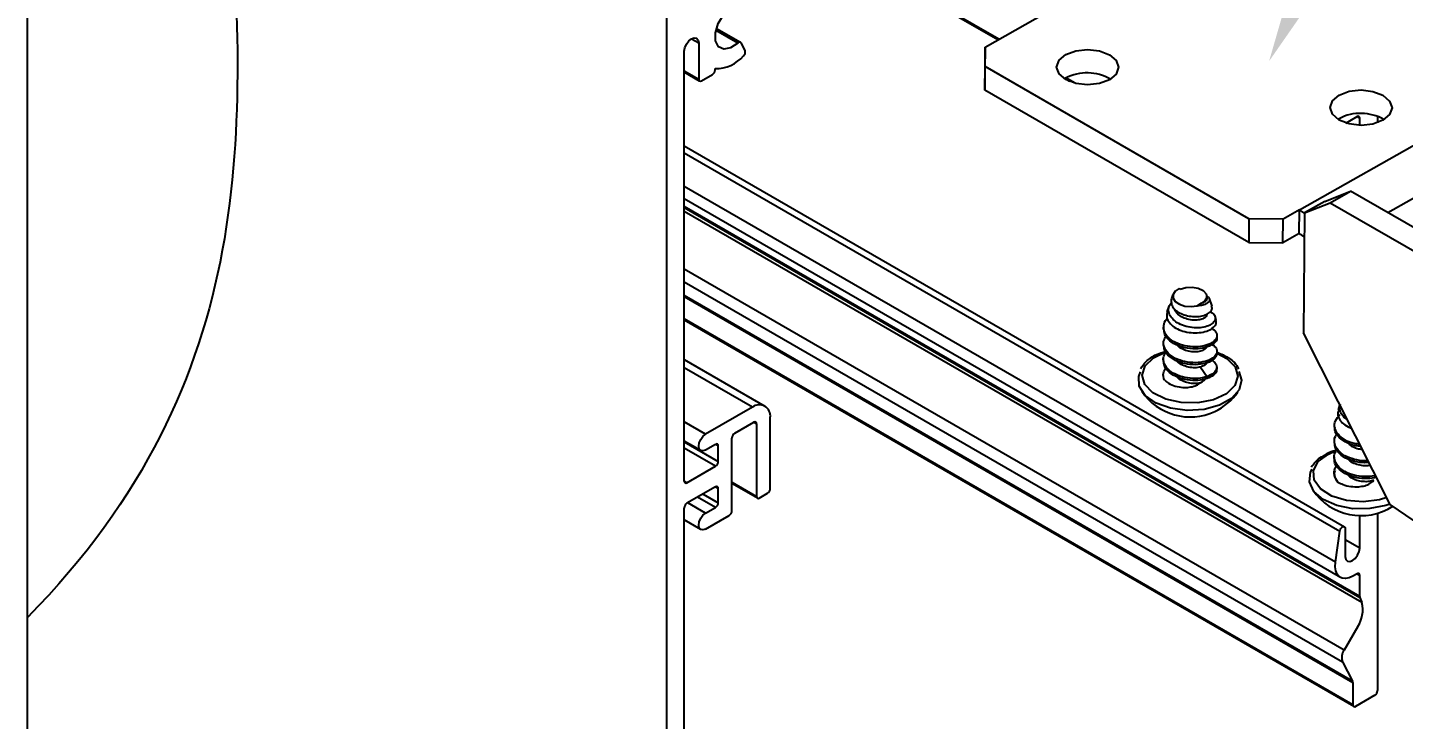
# Model space of a CAD drawing. Extents: x 0 to 12.5, y -12.4 to 0.
# Drawn here: x 0 to 3.558, y -7.511 to -5.722 of the extents above; entities that cross this region are included whole.
import ezdxf
from ezdxf import colors
from ezdxf.entities.mleader import LeaderData, LeaderLine
from ezdxf.math import Vec2, Vec3

# ---------------------------------------------------------------- set-up
doc = ezdxf.new("R2010")
doc.units = 0
doc.header["$LTSCALE"] = 0.5
doc.header["$MEASUREMENT"] = 0
doc.layers.get('Defpoints').update_dxf_attribs({"linetype": 'CONTINUOUS'})
for name, color, linetype in [('Brackets', 181, 'CONTINUOUS'), ('Dimension', 10, 'CONTINUOUS'), ('FAB DWG', 221, 'CONTINUOUS'), ('Hardware', 242, 'CONTINUOUS'), ('Housing', 150, 'CONTINUOUS')]:
    doc.layers.add(name, color=color, linetype=linetype)
doc.layers.add('Text-Unprinted', color=131, linetype='CONTINUOUS', plot=False)
doc.styles.get("Standard").update_dxf_attribs({"font": 'arial.ttf'})
doc.dimstyles.get("Standard").update_dxf_attribs({"dimtxt": 0.18, "dimasz": 0.18, "dimexe": 0.18, "dimexo": 0.0625, "dimgap": 0.09, "dimtad": 0, "dimtih": 1, "dimtoh": 1, "dimdec": 4, "dimzin": 0, "dimdsep": 46, "dimtxsty": 'Standard', "dimcen": 0.09, "dimadec": 0, "dimazin": 0, "dimtfac": 1, "dimtdec": 4, "dimtofl": 0, "dimtmove": 0, "dimatfit": 3, "dimfxl": 1, "dimtolj": 1, "dimtzin": 0, "dimarcsym": 0})

# ---------------------------------------------------------------- blocks, each defined once
blk = doc.blocks.new('*D1')
at = {"layer": 'Defpoints', "color": 0, "transparency": 16777216}
for p in [(1.8389, -4.6455), (2.2246, -5.8809)]:
    blk.add_point(p, dxfattribs=at)
at = {"layer": 'FAB DWG', "color": 0, "lineweight": -2, "transparency": 16777216}
for p, q in [((1.4399, -4.1682), (1.6899, -4.1682)), ((1.6899, -4.1682), (1.7644, -4.4068))]:
    blk.add_line(p, q, dxfattribs=at)
blk.add_arc((2.0317, -5.2632), 0.6471, 96.6003, 118.4069, dxfattribs=at)
at = {"layer": 'FAB DWG', "color": 0, "transparency": 16777216}
blk.add_solid([(1.8041, -4.3944), (1.7246, -4.4193), (1.8389, -4.6455)], dxfattribs=at)
at = {"layer": 'FAB DWG', "color": 0, "transparency": 16777216, "insert": (0.8211, -4.1682), "char_height": 0.25, "attachment_point": 5}
blk.add_mtext('\\A1;%%c0.875', dxfattribs=at)

msp = doc.modelspace()

# ---------------------------------------------------------------- linework, layer by layer
at = {"layer": 'Brackets', "transparency": 16777216}
for p, q in [((2.4758, -5.7721), (3.1828, -5.3711)), ((2.4758, -5.7721), (2.4753, -5.8334)), ((2.4758, -5.8227), (2.4758, -5.7721)), ((2.4753, -5.884), (2.4758, -5.8227)), ((2.4753, -5.8334), (2.4753, -5.884)), ((3.1581, -6.2167), (2.4758, -5.8227)), ((2.6839, -5.8527), (2.682, -5.8538)), ((3.2885, -6.1933), (3.9116, -5.8398)), ((3.1577, -6.2779), (2.4753, -5.884)), ((3.5169, -6.2002), (3.9924, -5.9305)), ((3.391, -5.9574), (3.3883, -5.959)), ((3.3543, -6.1712), (3.4211, -6.145)), ((3.3683, -6.1749), (3.4211, -6.145)), ((4.0314, -6.4973), (3.4211, -6.145)), ((3.3543, -6.1712), (3.3015, -6.2012)), ((3.3015, -6.2012), (3.3683, -6.1749)), ((3.3683, -6.1749), (3.9786, -6.5272)), ((3.1581, -6.2167), (3.1577, -6.2779)), ((3.2465, -6.2171), (3.1581, -6.2167)), ((3.2461, -6.2784), (3.2465, -6.2171)), ((3.2885, -6.1933), (3.2465, -6.2171)), ((3.288, -6.2545), (3.2885, -6.1933)), ((3.3015, -6.2012), (3.2992, -6.5115)), ((3.288, -6.2545), (3.2461, -6.2784)), ((3.1577, -6.2779), (3.2461, -6.2784)), ((3.5231, -6.9549), (3.2992, -6.5115)), ((3.5853, -6.9972), (3.5231, -6.9549))]:
    msp.add_line(p, q, dxfattribs=at)
at = {"layer": 'Brackets', "transparency": 16777216, "flags": 128}
for points in [[(2.7975, -5.8567), (2.7715, -5.8665), (2.7409, -5.8698), (2.7103, -5.8662), (2.6844, -5.8561), (2.667, -5.8412), (2.6609, -5.8237), (2.667, -5.8062), (2.6844, -5.7914), (2.7103, -5.7816), (2.7409, -5.7783), (2.7715, -5.7819), (2.7975, -5.792), (2.8148, -5.8069), (2.8209, -5.8245), (2.8148, -5.842), (2.7975, -5.8567)], [(3.5046, -5.9614), (3.4786, -5.9712), (3.448, -5.9746), (3.4174, -5.9709), (3.3915, -5.9609), (3.3741, -5.9459), (3.368, -5.9284), (3.3741, -5.9109), (3.3915, -5.8961), (3.4174, -5.8863), (3.448, -5.883), (3.4786, -5.8867), (3.5046, -5.8967), (3.5219, -5.9116), (3.528, -5.9292), (3.5219, -5.9467), (3.5046, -5.9614)], [(3.3015, -6.2017), (3.3, -6.2007), (3.2885, -6.1933)]]:
    msp.add_lwpolyline(points, dxfattribs=at)
at = {"layer": 'Brackets', "transparency": 16777216}
for centre, radius, start, end in [((2.7398, -5.9587), 0.1199, 59.7679, 117.7938), ((3.4469, -6.0634), 0.1199, 59.7679, 117.7938), ((3.2453, -6.3274), 0.0845, 48.7207, 59.5964)]:
    msp.add_arc(centre, radius, start, end, dxfattribs=at)
at = {"layer": 'Dimension', "transparency": 16777216}
msp.add_open_spline([(0.5397, -4.3358), (0.4787, -4.6604), (0.5422, -5.6455), (0.6057, -6.6306), (0, -7.2473)], degree=3, knots=[0.633639, 0.633639, 0.633639, 0.633639, 1, 1.728795, 1.728795, 1.728795, 1.728795], dxfattribs=at)
at = {"layer": 'Hardware', "transparency": 16777216}
for p, q in [((2.9779, -6.3965), (2.9805, -6.3983)), ((2.9584, -6.4226), (2.962, -6.4118)), ((3.0245, -6.4414), (3.0339, -6.4356)), ((3.0491, -6.4173), (3.0491, -6.423)), ((3.0556, -6.4225), (3.0619, -6.4424)), ((2.9469, -6.4568), (2.9517, -6.4425)), ((3.0705, -6.4694), (3.0729, -6.4769)), ((2.9375, -6.5017), (2.9376, -6.4965)), ((2.9372, -6.5427), (2.9372, -6.5375)), ((3.0754, -6.5181), (3.0754, -6.5232)), ((2.9369, -6.5837), (2.9369, -6.5785)), ((3.0751, -6.5591), (3.0751, -6.5642)), ((3.0326, -6.5996), (3.0497, -6.6245)), ((3.0748, -6.6001), (3.0747, -6.6052)), ((3.3893, -6.7106), (3.3935, -6.6982)), ((3.3795, -6.7553), (3.3795, -6.7502)), ((3.3792, -6.7963), (3.3792, -6.7912)), ((3.3789, -6.8373), (3.3789, -6.8322))]:
    msp.add_line(p, q, dxfattribs=at)
at = {"layer": 'Hardware', "transparency": 16777216, "flags": 128}
for points in [[(2.9779, -6.3965), (2.9674, -6.4036), (2.9618, -6.4123), (2.9619, -6.4216), (2.9677, -6.4303), (2.9783, -6.4373), (2.9926, -6.4419), (3.0086, -6.4433), (3.0245, -6.4414)], [(2.9805, -6.3983), (2.9949, -6.394), (3.0112, -6.3931), (3.0268, -6.3959), (3.0395, -6.4019), (3.0473, -6.4102), (3.0489, -6.4195), (3.0442, -6.4284), (3.0339, -6.4356)], [(3.0751, -6.5636), (3.1012, -6.5773), (3.1224, -6.5989), (3.1296, -6.6232), (3.1218, -6.6474), (3.0999, -6.6685), (3.0667, -6.684), (3.0261, -6.6921), (2.9831, -6.6916), (2.9428, -6.6828), (2.91, -6.6667), (2.8888, -6.6451), (2.8817, -6.6208), (2.8895, -6.5966), (2.9113, -6.5755), (2.9434, -6.5603)], [(3.1322, -6.6114), (3.1392, -6.6337), (3.1332, -6.6587), (3.1134, -6.6811), (3.0818, -6.6985), (3.042, -6.7091), (2.9983, -6.7116), (2.9553, -6.7059), (2.9178, -6.6926), (2.8898, -6.673), (2.8743, -6.6493), (2.873, -6.6242), (2.8779, -6.6118)], [(3.5142, -6.9373), (3.4954, -6.9428), (3.4534, -6.948), (3.4107, -6.9447), (3.3725, -6.9332), (3.3433, -6.9149), (3.3266, -6.8921), (3.3246, -6.8675), (3.3374, -6.844), (3.3635, -6.8246), (3.382, -6.8166)], [(3.5227, -6.954), (3.5124, -6.9576), (3.4709, -6.9658), (3.4269, -6.9659), (3.3851, -6.9578), (3.35, -6.9423), (3.3256, -6.9213), (3.3143, -6.8968), (3.3175, -6.8717), (3.3216, -6.8638)]]:
    msp.add_lwpolyline(points, dxfattribs=at)
at = {"layer": 'Hardware', "transparency": 16777216}
for centre, radius, start, end in [((3.0241, -6.6178), 0.0243, 289.8682, 343.0442), ((3.0059, -6.5777), 0.151, 214.0974, 295.0415), ((3.0059, -6.5777), 0.151, 295.0415, 325.0404), ((3.4047, -6.8769), 0.0259, 157.287, 230.6524), ((3.4479, -6.8328), 0.151, 214.0974, 302.9229)]:
    msp.add_arc(centre, radius, start, end, dxfattribs=at)
for points, knots in [([(3.0575, -6.4565), (3.0601, -6.4579), (3.0673, -6.4617), (3.0719, -6.4705), (3.0706, -6.4807), (3.0616, -6.4895), (3.0466, -6.496), (3.0273, -6.4989), (3.0061, -6.4974), (2.9856, -6.4921), (2.9681, -6.483), (2.9557, -6.4707), (2.9497, -6.4571), (2.95, -6.4437), (2.9553, -6.4359), (2.9576, -6.4323)], [0, 0, 0, 0, 0.046818, 0.133328, 0.219475, 0.302399, 0.385669, 0.468691, 0.548343, 0.628378, 0.708262, 0.784655, 0.861462, 0.938123, 1, 1, 1, 1]), ([(2.9584, -6.4226), (2.9584, -6.4227), (2.9562, -6.4264), (2.9569, -6.4345), (2.9613, -6.4457), (2.9716, -6.4559), (2.986, -6.4636), (3.0032, -6.4682), (3.0212, -6.4697), (3.038, -6.4677), (3.0517, -6.4623), (3.0604, -6.4551), (3.0637, -6.448), (3.0618, -6.4439), (3.0612, -6.4426)], [0, 0, 0, 0, 0.00279, 0.093548, 0.183858, 0.277627, 0.371754, 0.465529, 0.562252, 0.659744, 0.756975, 0.856644, 0.957498, 1, 1, 1, 1]), ([(3.051, -6.4168), (3.0528, -6.4185), (3.0568, -6.4224), (3.0561, -6.4294), (3.05, -6.4354), (3.0393, -6.4402), (3.0294, -6.441), (3.0245, -6.4414)], [0, 0, 0, 0, 0.167895, 0.384852, 0.591631, 0.798629, 1, 1, 1, 1]), ([(3.0485, -6.4231), (3.0487, -6.4236), (3.0496, -6.4264), (3.0451, -6.4313), (3.0376, -6.4342), (3.0339, -6.4356)], [0, 0, 0, 0, 0.098161, 0.555319, 1, 1, 1, 1]), ([(3.062, -6.4993), (3.066, -6.5022), (3.0748, -6.5085), (3.0767, -6.5214), (3.069, -6.5336), (3.0515, -6.5433), (3.0272, -6.5482), (2.9998, -6.5468), (2.9733, -6.5398), (2.9519, -6.5271), (2.9387, -6.5103), (2.9366, -6.4926), (2.9403, -6.4792), (2.9468, -6.4739), (2.9474, -6.4735)], [0, 0, 0, 0, 0.074902, 0.164533, 0.257938, 0.348901, 0.439864, 0.533269, 0.622901, 0.715477, 0.808054, 0.897685, 0.99109, 1, 1, 1, 1]), ([(2.9474, -6.4569), (2.9464, -6.4607), (2.9442, -6.4689), (2.9493, -6.4817), (2.9604, -6.4941), (2.9772, -6.5038), (2.9977, -6.5097), (3.0195, -6.5118), (3.0403, -6.5098), (3.0578, -6.5036), (3.0696, -6.4948), (3.0749, -6.4854), (3.0728, -6.4794), (3.0721, -6.4771)], [0, 0, 0, 0, 0.075556, 0.166872, 0.260312, 0.354616, 0.448781, 0.544661, 0.641747, 0.738755, 0.83708, 0.936947, 1, 1, 1, 1]), ([(3.0482, -6.4641), (3.0484, -6.4646), (3.0493, -6.4674), (3.0445, -6.4722), (3.0343, -6.4771), (3.0194, -6.4791), (3.0029, -6.4772), (2.9866, -6.472), (2.9741, -6.4632), (2.9671, -6.4551), (2.9666, -6.4504), (2.9665, -6.4497)], [0, 0, 0, 0, 0.029496, 0.166865, 0.300484, 0.434104, 0.571472, 0.703052, 0.839146, 0.975241, 1, 1, 1, 1]), ([(3.0745, -6.5232), (3.0747, -6.5242), (3.0762, -6.5295), (3.0684, -6.5387), (3.0516, -6.5484), (3.0271, -6.5533), (2.9998, -6.552), (2.9732, -6.5449), (2.9521, -6.5322), (2.9391, -6.5168), (2.9386, -6.5062), (2.9384, -6.5016)], [0, 0, 0, 0, 0.027406, 0.154808, 0.278879, 0.40295, 0.530352, 0.652607, 0.778879, 0.905151, 1, 1, 1, 1]), ([(3.0625, -6.541), (3.0662, -6.5436), (3.0746, -6.5498), (3.0764, -6.5624), (3.0687, -6.5746), (3.0512, -6.5843), (3.0269, -6.5892), (2.9995, -6.5878), (2.973, -6.5808), (2.9515, -6.5681), (2.9388, -6.5515), (2.9353, -6.5344), (2.9412, -6.5241), (2.9438, -6.5195)], [0, 0, 0, 0, 0.07195, 0.164647, 0.261247, 0.355322, 0.449397, 0.545997, 0.638694, 0.734438, 0.830181, 0.922878, 1, 1, 1, 1]), ([(3.0742, -6.5642), (3.0744, -6.5652), (3.0759, -6.5705), (3.0681, -6.5797), (3.0513, -6.5894), (3.0268, -6.5943), (2.9995, -6.593), (2.9729, -6.586), (2.9518, -6.5732), (2.9388, -6.5578), (2.9383, -6.5472), (2.9381, -6.5426)], [0, 0, 0, 0, 0.0274056, 0.1548076, 0.278879, 0.4029503, 0.5303524, 0.652607, 0.778879, 0.905151, 1, 1, 1, 1]), ([(3.0476, -6.5461), (3.0477, -6.5466), (3.0486, -6.5495), (3.0439, -6.5542), (3.0337, -6.5591), (3.0188, -6.5611), (3.0021, -6.5593), (2.9864, -6.5539), (2.976, -6.548), (2.9732, -6.5437), (2.9728, -6.5432)], [0, 0, 0, 0, 0.034297, 0.194026, 0.349396, 0.504765, 0.664494, 0.817491, 0.975739, 1, 1, 1, 1]), ([(2.8782, -6.6041), (2.8824, -6.5977), (2.8918, -6.5834), (2.9146, -6.5679), (2.9343, -6.5616), (2.9424, -6.559)], [0, 0, 0, 0, 0.328652, 0.7244601, 1, 1, 1, 1]), ([(3.0497, -6.6245), (3.0422, -6.6264), (3.0269, -6.6304), (2.9991, -6.6288), (2.9727, -6.6218), (2.9512, -6.6091), (2.9385, -6.5925), (2.935, -6.5757), (2.9407, -6.5657), (2.9432, -6.5613)], [0, 0, 0, 0, 0.146914, 0.297772, 0.442535, 0.592055, 0.741575, 0.886338, 1, 1, 1, 1]), ([(3.0773, -6.5622), (3.0866, -6.566), (3.0975, -6.5705), (3.1062, -6.5764), (3.1075, -6.5773)], [0, 0, 0, 0, 0.851871, 1, 1, 1, 1]), ([(3.1075, -6.5773), (3.1122, -6.5808), (3.1226, -6.5885), (3.1281, -6.5984), (3.1311, -6.6039)], [0, 0, 0, 0, 0.449813, 1, 1, 1, 1]), ([(2.9398, -6.6335), (2.9379, -6.6275), (2.9343, -6.6166), (2.9405, -6.6061), (2.9432, -6.6015)], [0, 0, 0, 0, 0.553528, 1, 1, 1, 1]), ([(3.0497, -6.6296), (3.0421, -6.6316), (3.0268, -6.6355), (2.9991, -6.6339), (2.9726, -6.627), (2.9514, -6.6142), (2.9385, -6.5988), (2.938, -6.5882), (2.9378, -6.5836)], [0, 0, 0, 0, 0.172053, 0.348726, 0.51826, 0.693365, 0.86847, 1, 1, 1, 1]), ([(3.0326, -6.5996), (3.028, -6.6005), (3.0187, -6.6023), (3.0018, -6.6002), (2.9861, -6.595), (2.9757, -6.589), (2.9728, -6.5847), (2.9725, -6.5842)], [0, 0, 0, 0, 0.2388079, 0.4843166, 0.7194784, 0.9627104, 1, 1, 1, 1]), ([(3.0473, -6.5871), (3.0474, -6.5876), (3.0483, -6.5904), (3.0438, -6.5953), (3.0363, -6.5982), (3.0326, -6.5996)], [0, 0, 0, 0, 0.098161, 0.555319, 1, 1, 1, 1]), ([(3.0622, -6.582), (3.0659, -6.5846), (3.0743, -6.5908), (3.076, -6.6033), (3.0687, -6.6158), (3.056, -6.6216), (3.0497, -6.6245)], [0, 0, 0, 0, 0.202491, 0.463374, 0.735241, 1, 1, 1, 1]), ([(3.0739, -6.6053), (3.0741, -6.6062), (3.0756, -6.6115), (3.0682, -6.6209), (3.0558, -6.6267), (3.0497, -6.6296)], [0, 0, 0, 0, 0.098271, 0.555107, 1, 1, 1, 1]), ([(2.9398, -6.6335), (2.9431, -6.6364), (2.9502, -6.6427), (2.9669, -6.6494), (2.9859, -6.6528), (3.004, -6.6523), (3.0192, -6.6487), (3.0281, -6.6441), (3.0317, -6.6411), (3.0323, -6.6406)], [0, 0, 0, 0, 0.158632, 0.348332, 0.535917, 0.682494, 0.829173, 0.972991, 1, 1, 1, 1]), ([(3.0323, -6.6406), (3.0277, -6.6415), (3.0184, -6.6433), (3.0015, -6.6412), (2.9858, -6.636), (2.9754, -6.63), (2.9725, -6.6257), (2.9722, -6.6252)], [0, 0, 0, 0, 0.238808, 0.484317, 0.719478, 0.96271, 1, 1, 1, 1]), ([(3.4445, -6.7992), (3.44, -6.7988), (3.4263, -6.7974), (3.4056, -6.7885), (3.3873, -6.7741), (3.3784, -6.7568), (3.3797, -6.7381), (3.389, -6.7275), (3.3936, -6.7222)], [0, 0, 0, 0, 0.0903857, 0.2737865, 0.4571874, 0.6347533, 0.8197955, 1, 1, 1, 1]), ([(3.3901, -6.7108), (3.3892, -6.7131), (3.3865, -6.7198), (3.3894, -6.7315), (3.3986, -6.7439), (3.4107, -6.7532), (3.4203, -6.7564), (3.4234, -6.7575)], [0, 0, 0, 0, 0.125521, 0.374344, 0.622611, 0.876653, 1, 1, 1, 1]), ([(3.4123, -6.7355), (3.4103, -6.7343), (3.4031, -6.7299), (3.3957, -6.7195), (3.3914, -6.707), (3.3939, -6.6991), (3.3949, -6.6959)], [0, 0, 0, 0, 0.122213, 0.448785, 0.774739, 1, 1, 1, 1]), ([(3.4446, -6.8044), (3.44, -6.8039), (3.4264, -6.8026), (3.4054, -6.7936), (3.3877, -6.7793), (3.3791, -6.7656), (3.3804, -6.7575), (3.3807, -6.7553)], [0, 0, 0, 0, 0.130067, 0.391373, 0.652678, 0.90567, 1, 1, 1, 1]), ([(3.4657, -6.8412), (3.4628, -6.8415), (3.4518, -6.8427), (3.4299, -6.8392), (3.4053, -6.8298), (3.3869, -6.815), (3.3784, -6.7979), (3.3783, -6.7828), (3.3844, -6.7753), (3.386, -6.7733)], [0, 0, 0, 0, 0.059231, 0.230603, 0.407606, 0.58461, 0.755982, 0.934569, 1, 1, 1, 1]), ([(3.32, -6.8582), (3.3251, -6.8507), (3.3332, -6.8387), (3.3483, -6.8306), (3.3539, -6.8275)], [0, 0, 0, 0, 0.628799, 1, 1, 1, 1]), ([(3.3539, -6.8275), (3.3578, -6.8248), (3.3665, -6.8188), (3.3787, -6.8157), (3.3855, -6.8139)], [0, 0, 0, 0, 0.443361, 1, 1, 1, 1]), ([(3.4851, -6.8797), (3.4843, -6.8801), (3.4768, -6.883), (3.457, -6.8836), (3.4298, -6.8805), (3.4049, -6.8707), (3.3866, -6.8561), (3.3783, -6.8389), (3.3776, -6.825), (3.3826, -6.8185), (3.3833, -6.8176)], [0, 0, 0, 0, 0.019399, 0.180959, 0.335992, 0.496119, 0.656246, 0.811278, 0.972839, 1, 1, 1, 1]), ([(3.4681, -6.8461), (3.4645, -6.8465), (3.4526, -6.8479), (3.4299, -6.8443), (3.4051, -6.8349), (3.3874, -6.8202), (3.3788, -6.8066), (3.3801, -6.7985), (3.3804, -6.7963)], [0, 0, 0, 0, 0.091458, 0.29615, 0.507569, 0.718987, 0.923679, 1, 1, 1, 1]), ([(3.4516, -6.8133), (3.4469, -6.8127), (3.4367, -6.8112), (3.4228, -6.8049), (3.4167, -6.7987), (3.414, -6.7959)], [0, 0, 0, 0, 0.31779, 0.694764, 1, 1, 1, 1]), ([(3.3882, -6.897), (3.3846, -6.8914), (3.3773, -6.8802), (3.3777, -6.8648), (3.3838, -6.8573), (3.3854, -6.8553)], [0, 0, 0, 0, 0.4200852, 0.8445026, 1, 1, 1, 1]), ([(3.4873, -6.884), (3.4858, -6.8847), (3.4776, -6.888), (3.457, -6.8887), (3.4298, -6.8856), (3.4048, -6.8758), (3.3871, -6.8612), (3.3785, -6.8476), (3.3798, -6.8395), (3.3801, -6.8373)], [0, 0, 0, 0, 0.041483, 0.223737, 0.398627, 0.579264, 0.759901, 0.934791, 1, 1, 1, 1]), ([(3.4719, -6.8536), (3.471, -6.8539), (3.466, -6.8555), (3.4535, -6.8551), (3.4371, -6.8523), (3.4225, -6.8459), (3.4164, -6.8397), (3.4137, -6.8369)], [0, 0, 0, 0, 0.05727, 0.308613, 0.549363, 0.798375, 1, 1, 1, 1]), ([(3.3882, -6.897), (3.3925, -6.8993), (3.4019, -6.9045), (3.4209, -6.9089), (3.4406, -6.9097), (3.4581, -6.9069), (3.4714, -6.9014), (3.4782, -6.8957), (3.4806, -6.8924), (3.4809, -6.8918)], [0, 0, 0, 0, 0.158632, 0.348332, 0.535917, 0.682494, 0.829173, 0.972991, 1, 1, 1, 1]), ([(3.4809, -6.8918), (3.4771, -6.8933), (3.4694, -6.8962), (3.4533, -6.8963), (3.4367, -6.8933), (3.4222, -6.8869), (3.4161, -6.8807), (3.4134, -6.8779)], [0, 0, 0, 0, 0.20593, 0.417638, 0.620424, 0.83017, 1, 1, 1, 1])]:
    msp.add_open_spline(points, degree=3, knots=knots, dxfattribs=at)
at = {"layer": 'Housing', "transparency": 16777216}
for p, q in [((1.6521, -5.4112), (1.6521, -8.4977)), ((2.5085, -5.7536), (2.0848, -5.509)), ((2.5114, -5.7519), (2.2451, -5.5982)), ((1.7811, -5.7237), (1.8434, -5.7596)), ((1.7168, -5.7505), (1.7356, -5.7614)), ((1.7356, -5.7614), (1.7356, -5.8553)), ((1.8364, -5.7617), (1.7797, -5.729)), ((1.8554, -5.7811), (1.8449, -5.7611)), ((1.698, -6.8948), (1.698, -5.7831)), ((1.698, -5.8336), (1.7356, -5.8553)), ((1.778, -5.8308), (1.778, -5.8276)), ((1.7377, -5.8599), (1.698, -5.837)), ((1.7427, -5.8594), (1.7709, -5.843)), ((2.6953, -5.8614), (2.682, -5.8538)), ((2.7087, -5.8658), (2.685, -5.8521)), ((3.4088, -5.9685), (3.4375, -5.9519)), ((3.4375, -5.9519), (3.4446, -5.956)), ((3.4446, -5.9745), (3.4446, -5.956)), ((3.4905, -5.9517), (3.4905, -5.9678)), ((1.698, -6.0273), (3.4049, -7.0127)), ((1.698, -6.0454), (3.393, -7.0239)), ((3.3817, -7.1043), (1.698, -6.1323)), ((3.3945, -7.1437), (1.698, -6.1643)), ((3.4446, -7.1931), (1.698, -6.1848)), ((1.698, -6.1871), (3.445, -7.1956)), ((3.4501, -7.2089), (1.698, -6.1974)), ((3.4041, -7.3319), (1.698, -6.3469)), ((1.698, -6.3795), (3.3999, -7.362)), ((3.4262, -7.412), (1.698, -6.4143)), ((1.698, -6.417), (3.4269, -7.415)), ((3.4269, -7.4731), (1.698, -6.475)), ((3.429, -7.4777), (1.698, -6.4784)), ((1.698, -6.5798), (1.9068, -6.7004)), ((1.8744, -6.7036), (1.698, -6.6018)), ((1.8744, -6.7036), (1.7533, -6.7735)), ((1.7533, -6.7735), (1.698, -6.7416)), ((1.8284, -6.771), (1.8779, -6.7424)), ((1.885, -6.7465), (1.8779, -6.7424)), ((1.885, -6.7465), (1.885, -6.9343)), ((1.9203, -6.9139), (1.9203, -6.7302)), ((1.7408, -6.8156), (1.698, -6.7909)), ((1.698, -6.7933), (1.786, -6.8441)), ((1.8213, -6.971), (1.8213, -6.7832)), ((1.7789, -6.8563), (1.698, -6.8096)), ((1.7789, -6.7995), (1.7533, -6.8143)), ((1.786, -6.8036), (1.7789, -6.7995)), ((1.786, -6.8441), (1.786, -6.8036)), ((1.7051, -6.8989), (1.7789, -6.8563)), ((1.698, -6.8948), (1.7051, -6.8989)), ((1.8213, -6.8975), (1.885, -6.9343)), ((1.887, -6.9389), (1.8213, -6.9009)), ((1.7789, -6.9094), (1.7051, -6.952)), ((1.7789, -6.9629), (1.7326, -6.9361)), ((1.7467, -6.928), (1.786, -6.9506)), ((1.786, -6.9135), (1.7789, -6.9094)), ((1.786, -6.9506), (1.786, -6.9135)), ((1.892, -6.9384), (1.9132, -6.9261)), ((1.698, -8.076), (1.698, -6.9642)), ((1.7533, -6.9776), (1.707, -6.9509)), ((1.7533, -6.9776), (1.7789, -6.9629)), ((1.7408, -7.0197), (1.698, -6.995)), ((1.7533, -7.0185), (1.8142, -6.9833)), ((3.4446, -7.0678), (3.4446, -6.9838)), ((3.4905, -6.9777), (3.4905, -7.4364)), ((3.3817, -7.1043), (3.393, -7.0239)), ((3.407, -7.0172), (3.407, -7.0894)), ((3.4446, -7.0678), (3.407, -7.0461)), ((3.4375, -7.1344), (3.427, -7.1404)), ((3.4375, -7.1344), (3.4446, -7.1384)), ((3.4446, -7.1931), (3.4446, -7.1384)), ((3.445, -7.1956), (3.4501, -7.2089)), ((3.4394, -7.2707), (3.4041, -7.3319)), ((3.4389, -7.2705), (3.4394, -7.2707)), ((3.3999, -7.362), (3.4262, -7.412)), ((3.4269, -7.415), (3.4269, -7.4731)), ((3.4835, -7.4486), (3.434, -7.4772))]:
    msp.add_line(p, q, dxfattribs=at)
at = {"layer": 'Housing', "transparency": 16777216, "flags": 128}
for points in [[(1.8364, -5.7617), (1.8178, -5.7744), (1.8002, -5.7778), (1.7864, -5.7714), (1.7787, -5.7563), (1.7786, -5.7349), (1.7859, -5.711), (1.7994, -5.6885), (1.817, -5.6712), (1.8355, -5.6621), (1.8519, -5.6627), (1.8635, -5.6729), (1.8681, -5.6909)], [(1.698, -5.7831), (1.6994, -5.7739), (1.7035, -5.7646), (1.7096, -5.7563), (1.7168, -5.7505), (1.724, -5.748), (1.7301, -5.7492), (1.7342, -5.7539), (1.7356, -5.7614)], [(1.8449, -5.7611), (1.8442, -5.7602), (1.8434, -5.7596), (1.8424, -5.7592), (1.8413, -5.7592), (1.8401, -5.7594), (1.8389, -5.7599), (1.8376, -5.7607), (1.8364, -5.7617)], [(1.7533, -6.8143), (1.7465, -6.8167), (1.7408, -6.8156), (1.7369, -6.8112), (1.7356, -6.8041), (1.7369, -6.7955), (1.7408, -6.7867), (1.7465, -6.779), (1.7533, -6.7735)], [(1.7533, -7.0185), (1.7465, -7.0208), (1.7408, -7.0197), (1.7369, -7.0153), (1.7356, -7.0083), (1.7369, -6.9997), (1.7408, -6.9908), (1.7465, -6.9831), (1.7533, -6.9776)], [(3.393, -7.0239), (3.3939, -7.0206), (3.3956, -7.0173), (3.398, -7.0146), (3.4006, -7.0128), (3.4031, -7.0122), (3.4051, -7.0128), (3.4065, -7.0146), (3.407, -7.0172)], [(3.407, -7.0894), (3.4084, -7.0969), (3.4125, -7.1016), (3.4186, -7.1028), (3.4258, -7.1003), (3.433, -7.0945), (3.4391, -7.0863), (3.4431, -7.0769), (3.4446, -7.0678)], [(3.427, -7.1404), (3.417, -7.1449), (3.4075, -7.1467), (3.399, -7.1456), (3.3917, -7.1418), (3.3862, -7.1354), (3.3826, -7.1267), (3.381, -7.1162), (3.3817, -7.1043)]]:
    msp.add_lwpolyline(points, dxfattribs=at)
at = {"layer": 'Housing', "transparency": 16777216}
for centre, radius, start, end in [((1.7802, -5.7346), 0.093, 268.6259, 319.8651), ((1.8428, -5.7847), 0.0131, 310.9827, 15.7483), ((1.7627, -5.8301), 0.0154, 302.6055, 357.3945), ((1.7399, -5.856), 0.00437, 170.786, 309.2033), ((3.4403, -5.9553), 0.00437, 350.786, 129.2033), ((1.8923, -6.7256), 0.0284, 350.786, 129.2033), ((1.8806, -6.7458), 0.00437, 350.786, 129.2033), ((1.8367, -6.7839), 0.0154, 122.6055, 177.3945), ((1.7817, -6.8029), 0.00437, 350.786, 129.2033), ((1.7706, -6.8434), 0.0154, 302.6055, 357.3945), ((1.7023, -6.8955), 0.00437, 170.786, 309.2033), ((1.7817, -6.9128), 0.00437, 350.786, 129.2033), ((1.8893, -6.935), 0.00437, 170.786, 309.2033), ((1.905, -6.9132), 0.0154, 302.6055, 357.3945), ((1.7134, -6.9649), 0.0154, 122.6055, 177.3945), ((1.7706, -6.9499), 0.0154, 302.6055, 357.3945), ((1.806, -6.9703), 0.0154, 302.6055, 357.3945), ((3.4403, -7.1377), 0.00437, 350.786, 129.2033), ((3.375, -7.2278), 0.0774, 326.2754, 14.1136), ((3.4517, -7.1932), 0.00711, 179.0429, 199.9698), ((3.4319, -7.3511), 0.0338, 145.2486, 198.7756), ((3.4203, -7.4149), 0.0066, 358.4318, 25.9359), ((3.4752, -7.4357), 0.0154, 302.6055, 357.3945), ((3.4312, -7.4738), 0.00437, 170.786, 309.2033)]:
    msp.add_arc(centre, radius, start, end, dxfattribs=at)
at = {"layer": 'Text-Unprinted', "transparency": 16777216}
msp.add_lwpolyline([(0, 0), (12.4982, 0), (12.4982, -12.3973), (0, -12.3973)], close=True, dxfattribs=at)

# ---------------------------------------------------------------- dimensions: what is measured, and where the dimension line sits
at = {"layer": 'FAB DWG', "transparency": 16777216}
dim = msp.add_diameter_dim_2p(p1=(2.2246, -5.8809), p2=(1.8389, -4.6455), text='%%c0.875', dimstyle='Standard', override={"dimtxt": 0.25, "dimasz": 0.25, "dimexe": 0.125, "dimexo": 0.05, "dimgap": 0.06, "dimdec": 3, "dimcen": 0, "dimadec": 3, "dimtdec": 3}, dxfattribs=at)
dim.commit()
dim.dimension.update_dxf_attribs({"geometry": '*D1', "text_midpoint": (0.8211, -4.1682)})

# ---------------------------------------------------------------- leaders
ml = msp.add_multileader_mtext('Standard', dxfattribs=at)
ml.set_content('BK01090 (x1)\\PHW00289 (x2)', color=256)
ml.set_leader_properties()
ml.build(insert=Vec2(0, 0))
ml.multileader.update_dxf_attribs({"text_right_attachment_type": 2, "dogleg_length": 0.36, "arrow_head_size": 0.25})
ctx = ml.context
ctx.base_point, ctx.char_height, ctx.arrow_head_size, ctx.landing_gap_size, ctx.plane_origin = Vec3(4.1314, -4.63), 0.25, 0.25, 0.09, Vec3(4.3551, -6.4117)
ctx.right_attachment = 2
notes = []
notes.append((ctx, [(0, (1, 1, 0), (3.7714, -4.63), (1, 0), 0.36, [(0, [(3.2102, -5.8086)], 0, [])])]))
ctx.mtext.insert, ctx.mtext.flow_direction = Vec3(4.2214, -4.4682), 5
for ctx, leaders in notes:
    for number, flags, end, landing, length, lines in leaders:
        leader = LeaderData()
        leader.index, (leader.has_last_leader_line, leader.has_dogleg_vector, leader.attachment_direction) = number, flags
        leader.last_leader_point, leader.dogleg_vector, leader.dogleg_length = Vec3(end), Vec3(landing), length
        for number, points, colour, breaks in lines:
            line = LeaderLine()
            line.index, line.vertices, line.color, line.breaks = number, Vec3.list(points), colors.encode_raw_color(colour), breaks
            leader.lines.append(line)
        ctx.leaders.append(leader)

doc.saveas('drawing.dxf')
